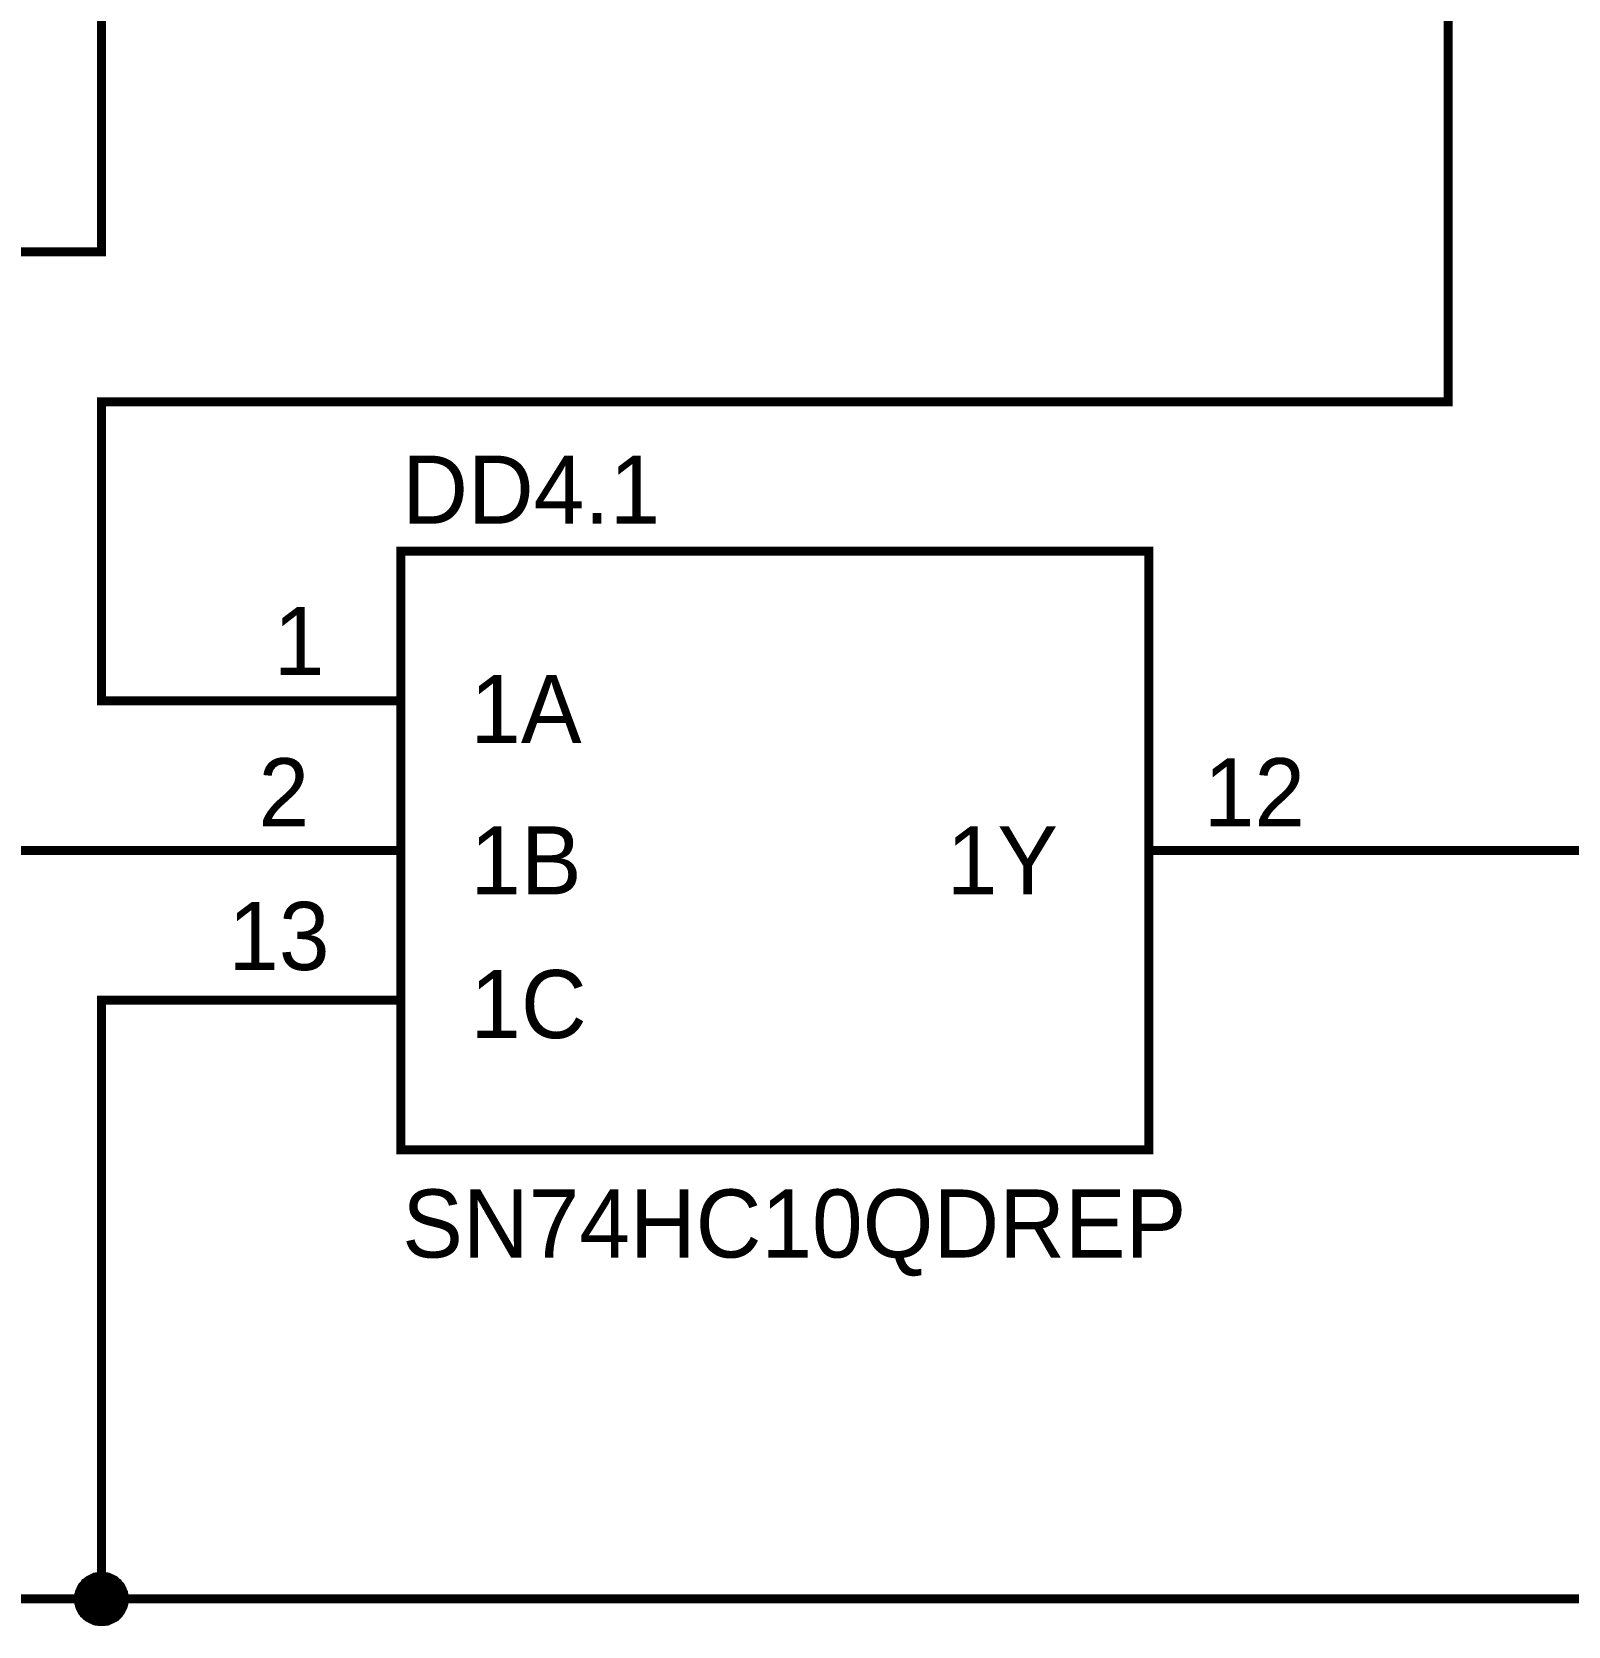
# Model space of a CAD drawing. Header units: millimetres. Extents: x 0 to 594, y 0 to 420.
# Drawn here: x 255.2 to 306.5, y 281.6 to 334.8 of the extents above; entities that cross this region are included whole.
import ezdxf

# ---------------------------------------------------------------- set-up
doc = ezdxf.new("R2010")
doc.units = ezdxf.units.MM
doc.layers.add('Sheet', color=255, linetype='Continuous')

msp = doc.modelspace()

# ---------------------------------------------------------------- linework, layer by layer
at = {"layer": 'Sheet'}
for points, const_width in [([(302.511, 362.493), (302.511, 322.486), (257.522, 322.486), (257.522, 312.489), (262.512, 312.489)], 0.3), ([(267.518, 312.489), (262.512, 312.489)], 0.3), ([(262.512, 307.498), (227.519, 307.498)], 0.3), ([(267.518, 307.498), (262.512, 307.498)], 0.3), ([(292.515, 307.498), (297.505, 307.498)], 0.3), ([(297.505, 307.498), (310.012, 307.498)], 0.3), ([(262.512, 302.491), (257.522, 302.491), (257.522, 282.495), (310.012, 282.495)], 0.3), ([(267.518, 302.491), (262.512, 302.491)], 0.3), ([(152.543, 299.995), (152.543, 282.495), (257.522, 282.495)], 0.3), ([(256.748, 282.495), (256.748, 282.527), (256.748, 282.574), (256.764, 282.606), (256.764, 282.653), (256.78, 282.685), (256.78, 282.717), (256.796, 282.748), (256.812, 282.78), (256.827, 282.827), (256.843, 282.859), (256.859, 282.89), (256.875, 282.922), (256.906, 282.954), (256.922, 282.969), (256.954, 283.001), (256.969, 283.032), (257.001, 283.048), (257.033, 283.08), (257.064, 283.096), (257.096, 283.127), (257.127, 283.143), (257.159, 283.159), (257.191, 283.175), (257.222, 283.19), (257.254, 283.206), (257.285, 283.222), (257.333, 283.222), (257.364, 283.238), (257.412, 283.238), (257.443, 283.254), (257.475, 283.254), (257.522, 283.254)], 0.3), ([(256.748, 282.495), (256.748, 282.527), (256.748, 282.574), (256.764, 282.606), (256.764, 282.653), (256.78, 282.685), (256.78, 282.717), (256.796, 282.748), (256.812, 282.78), (256.827, 282.827), (256.843, 282.859), (256.859, 282.89), (256.875, 282.922), (256.906, 282.954), (256.922, 282.969), (256.954, 283.001), (256.969, 283.032), (257.001, 283.048), (257.033, 283.08), (257.064, 283.096), (257.096, 283.127), (257.127, 283.143), (257.159, 283.159), (257.191, 283.175), (257.222, 283.19), (257.254, 283.206), (257.285, 283.222), (257.333, 283.222), (257.364, 283.238), (257.412, 283.238), (257.443, 283.254), (257.475, 283.254), (257.522, 283.254)], 0.3), ([(256.748, 282.495), (256.748, 282.527), (256.748, 282.574), (256.764, 282.606), (256.764, 282.653), (256.78, 282.685), (256.78, 282.717), (256.796, 282.748), (256.812, 282.78), (256.827, 282.827), (256.843, 282.859), (256.859, 282.89), (256.875, 282.922), (256.906, 282.954), (256.922, 282.969), (256.954, 283.001), (256.969, 283.032), (257.001, 283.048), (257.033, 283.08), (257.064, 283.096), (257.096, 283.127), (257.127, 283.143), (257.159, 283.159), (257.191, 283.175), (257.222, 283.19), (257.254, 283.206), (257.285, 283.222), (257.333, 283.222), (257.364, 283.238), (257.412, 283.238), (257.443, 283.254), (257.475, 283.254), (257.522, 283.254)], 0.3), ([(256.748, 282.495), (256.748, 282.527), (256.748, 282.574), (256.764, 282.606), (256.764, 282.653), (256.78, 282.685), (256.78, 282.717), (256.796, 282.748), (256.812, 282.78), (256.827, 282.827), (256.843, 282.859), (256.859, 282.89), (256.875, 282.922), (256.906, 282.954), (256.922, 282.969), (256.954, 283.001), (256.969, 283.032), (257.001, 283.048), (257.033, 283.08), (257.064, 283.096), (257.096, 283.127), (257.127, 283.143), (257.159, 283.159), (257.191, 283.175), (257.222, 283.19), (257.254, 283.206), (257.285, 283.222), (257.333, 283.222), (257.364, 283.238), (257.412, 283.238), (257.443, 283.254), (257.475, 283.254), (257.522, 283.254)], 0.3), ([(256.748, 282.495), (256.748, 282.527), (256.748, 282.574), (256.764, 282.606), (256.764, 282.653), (256.78, 282.685), (256.78, 282.717), (256.796, 282.748), (256.812, 282.78), (256.827, 282.827), (256.843, 282.859), (256.859, 282.89), (256.875, 282.922), (256.906, 282.954), (256.922, 282.969), (256.954, 283.001), (256.969, 283.032), (257.001, 283.048), (257.033, 283.08), (257.064, 283.096), (257.096, 283.127), (257.127, 283.143), (257.159, 283.159), (257.191, 283.175), (257.222, 283.19), (257.254, 283.206), (257.285, 283.222), (257.333, 283.222), (257.364, 283.238), (257.412, 283.238), (257.443, 283.254), (257.475, 283.254), (257.522, 283.254)], 0.0991), ([(256.748, 282.495), (256.748, 282.527), (256.748, 282.574), (256.764, 282.606), (256.764, 282.653), (256.78, 282.685), (256.78, 282.717), (256.796, 282.748), (256.812, 282.78), (256.827, 282.827), (256.843, 282.859), (256.859, 282.89), (256.875, 282.922), (256.906, 282.954), (256.922, 282.969), (256.954, 283.001), (256.969, 283.032), (257.001, 283.048), (257.033, 283.08), (257.064, 283.096), (257.096, 283.127), (257.127, 283.143), (257.159, 283.159), (257.191, 283.175), (257.222, 283.19), (257.254, 283.206), (257.285, 283.222), (257.333, 283.222), (257.364, 283.238), (257.412, 283.238), (257.443, 283.254), (257.475, 283.254), (257.522, 283.254)], 0.0991), ([(256.748, 282.495), (256.748, 282.527), (256.748, 282.574), (256.764, 282.606), (256.764, 282.653), (256.78, 282.685), (256.78, 282.717), (256.796, 282.748), (256.812, 282.78), (256.827, 282.827), (256.843, 282.859), (256.859, 282.89), (256.875, 282.922), (256.906, 282.954), (256.922, 282.969), (256.954, 283.001), (256.969, 283.032), (257.001, 283.048), (257.033, 283.08), (257.064, 283.096), (257.096, 283.127), (257.127, 283.143), (257.159, 283.159), (257.191, 283.175), (257.222, 283.19), (257.254, 283.206), (257.285, 283.222), (257.333, 283.222), (257.364, 283.238), (257.412, 283.238), (257.443, 283.254), (257.475, 283.254), (257.522, 283.254)], 0.0991), ([(256.748, 282.495), (256.748, 282.527), (256.748, 282.574), (256.764, 282.606), (256.764, 282.653), (256.78, 282.685), (256.78, 282.717), (256.796, 282.748), (256.812, 282.78), (256.827, 282.827), (256.843, 282.859), (256.859, 282.89), (256.875, 282.922), (256.906, 282.954), (256.922, 282.969), (256.954, 283.001), (256.969, 283.032), (257.001, 283.048), (257.033, 283.08), (257.064, 283.096), (257.096, 283.127), (257.127, 283.143), (257.159, 283.159), (257.191, 283.175), (257.222, 283.19), (257.254, 283.206), (257.285, 283.222), (257.333, 283.222), (257.364, 283.238), (257.412, 283.238), (257.443, 283.254), (257.475, 283.254), (257.522, 283.254)], 0.0991), ([(257.522, 283.254), (257.522, 283.254)], 0.3), ([(257.522, 283.254), (257.554, 283.254), (257.601, 283.254), (257.633, 283.238), (257.68, 283.238), (257.712, 283.222), (257.743, 283.222), (257.775, 283.206), (257.806, 283.19), (257.854, 283.175), (257.885, 283.159), (257.917, 283.143), (257.948, 283.127), (257.98, 283.096), (257.996, 283.08), (258.027, 283.048), (258.059, 283.032), (258.075, 283.001), (258.106, 282.969), (258.122, 282.954), (258.154, 282.922), (258.17, 282.89), (258.185, 282.859), (258.201, 282.827), (258.217, 282.78), (258.233, 282.748), (258.249, 282.717), (258.249, 282.685), (258.264, 282.653), (258.264, 282.606), (258.28, 282.574), (258.28, 282.527), (258.28, 282.495)], 0.3), ([(257.522, 283.254), (257.522, 283.254)], 0.3), ([(257.522, 283.254), (257.554, 283.254), (257.601, 283.254), (257.633, 283.238), (257.68, 283.238), (257.712, 283.222), (257.743, 283.222), (257.775, 283.206), (257.806, 283.19), (257.854, 283.175), (257.885, 283.159), (257.917, 283.143), (257.948, 283.127), (257.98, 283.096), (257.996, 283.08), (258.027, 283.048), (258.059, 283.032), (258.075, 283.001), (258.106, 282.969), (258.122, 282.954), (258.154, 282.922), (258.17, 282.89), (258.185, 282.859), (258.201, 282.827), (258.217, 282.78), (258.233, 282.748), (258.249, 282.717), (258.249, 282.685), (258.264, 282.653), (258.264, 282.606), (258.28, 282.574), (258.28, 282.527), (258.28, 282.495)], 0.3), ([(257.522, 283.254), (257.522, 283.254)], 0.3), ([(257.522, 283.254), (257.554, 283.254), (257.601, 283.254), (257.633, 283.238), (257.68, 283.238), (257.712, 283.222), (257.743, 283.222), (257.775, 283.206), (257.806, 283.19), (257.854, 283.175), (257.885, 283.159), (257.917, 283.143), (257.948, 283.127), (257.98, 283.096), (257.996, 283.08), (258.027, 283.048), (258.059, 283.032), (258.075, 283.001), (258.106, 282.969), (258.122, 282.954), (258.154, 282.922), (258.17, 282.89), (258.185, 282.859), (258.201, 282.827), (258.217, 282.78), (258.233, 282.748), (258.249, 282.717), (258.249, 282.685), (258.264, 282.653), (258.264, 282.606), (258.28, 282.574), (258.28, 282.527), (258.28, 282.495)], 0.3), ([(257.522, 283.254), (257.522, 283.254)], 0.3), ([(257.522, 283.254), (257.554, 283.254), (257.601, 283.254), (257.633, 283.238), (257.68, 283.238), (257.712, 283.222), (257.743, 283.222), (257.775, 283.206), (257.806, 283.19), (257.854, 283.175), (257.885, 283.159), (257.917, 283.143), (257.948, 283.127), (257.98, 283.096), (257.996, 283.08), (258.027, 283.048), (258.059, 283.032), (258.075, 283.001), (258.106, 282.969), (258.122, 282.954), (258.154, 282.922), (258.17, 282.89), (258.185, 282.859), (258.201, 282.827), (258.217, 282.78), (258.233, 282.748), (258.249, 282.717), (258.249, 282.685), (258.264, 282.653), (258.264, 282.606), (258.28, 282.574), (258.28, 282.527), (258.28, 282.495)], 0.3), ([(257.522, 283.254), (257.522, 283.254)], 0.0991), ([(257.522, 283.254), (257.554, 283.254), (257.601, 283.254), (257.633, 283.238), (257.68, 283.238), (257.712, 283.222), (257.743, 283.222), (257.775, 283.206), (257.806, 283.19), (257.854, 283.175), (257.885, 283.159), (257.917, 283.143), (257.948, 283.127), (257.98, 283.096), (257.996, 283.08), (258.027, 283.048), (258.059, 283.032), (258.075, 283.001), (258.106, 282.969), (258.122, 282.954), (258.154, 282.922), (258.17, 282.89), (258.185, 282.859), (258.201, 282.827), (258.217, 282.78), (258.233, 282.748), (258.249, 282.717), (258.249, 282.685), (258.264, 282.653), (258.264, 282.606), (258.28, 282.574), (258.28, 282.527), (258.28, 282.495)], 0.0991), ([(257.522, 283.254), (257.522, 283.254)], 0.0991), ([(257.522, 283.254), (257.554, 283.254), (257.601, 283.254), (257.633, 283.238), (257.68, 283.238), (257.712, 283.222), (257.743, 283.222), (257.775, 283.206), (257.806, 283.19), (257.854, 283.175), (257.885, 283.159), (257.917, 283.143), (257.948, 283.127), (257.98, 283.096), (257.996, 283.08), (258.027, 283.048), (258.059, 283.032), (258.075, 283.001), (258.106, 282.969), (258.122, 282.954), (258.154, 282.922), (258.17, 282.89), (258.185, 282.859), (258.201, 282.827), (258.217, 282.78), (258.233, 282.748), (258.249, 282.717), (258.249, 282.685), (258.264, 282.653), (258.264, 282.606), (258.28, 282.574), (258.28, 282.527), (258.28, 282.495)], 0.0991), ([(257.522, 283.254), (257.522, 283.254)], 0.0991), ([(257.522, 283.254), (257.554, 283.254), (257.601, 283.254), (257.633, 283.238), (257.68, 283.238), (257.712, 283.222), (257.743, 283.222), (257.775, 283.206), (257.806, 283.19), (257.854, 283.175), (257.885, 283.159), (257.917, 283.143), (257.948, 283.127), (257.98, 283.096), (257.996, 283.08), (258.027, 283.048), (258.059, 283.032), (258.075, 283.001), (258.106, 282.969), (258.122, 282.954), (258.154, 282.922), (258.17, 282.89), (258.185, 282.859), (258.201, 282.827), (258.217, 282.78), (258.233, 282.748), (258.249, 282.717), (258.249, 282.685), (258.264, 282.653), (258.264, 282.606), (258.28, 282.574), (258.28, 282.527), (258.28, 282.495)], 0.0991), ([(257.522, 283.254), (257.522, 283.254)], 0.0991), ([(257.522, 283.254), (257.554, 283.254), (257.601, 283.254), (257.633, 283.238), (257.68, 283.238), (257.712, 283.222), (257.743, 283.222), (257.775, 283.206), (257.806, 283.19), (257.854, 283.175), (257.885, 283.159), (257.917, 283.143), (257.948, 283.127), (257.98, 283.096), (257.996, 283.08), (258.027, 283.048), (258.059, 283.032), (258.075, 283.001), (258.106, 282.969), (258.122, 282.954), (258.154, 282.922), (258.17, 282.89), (258.185, 282.859), (258.201, 282.827), (258.217, 282.78), (258.233, 282.748), (258.249, 282.717), (258.249, 282.685), (258.264, 282.653), (258.264, 282.606), (258.28, 282.574), (258.28, 282.527), (258.28, 282.495)], 0.0991), ([(257.522, 281.737), (257.475, 281.737), (257.443, 281.737), (257.412, 281.753), (257.364, 281.753), (257.333, 281.753), (257.285, 281.769), (257.254, 281.785), (257.222, 281.801), (257.191, 281.816), (257.159, 281.832), (257.127, 281.848), (257.096, 281.864), (257.064, 281.88), (257.033, 281.911), (257.001, 281.927), (256.969, 281.958), (256.954, 281.99), (256.922, 282.006), (256.906, 282.037), (256.875, 282.069), (256.859, 282.101), (256.843, 282.132), (256.827, 282.164), (256.812, 282.195), (256.796, 282.227), (256.78, 282.274), (256.78, 282.306), (256.764, 282.338), (256.764, 282.385), (256.748, 282.417), (256.748, 282.448), (256.748, 282.495)], 0.3), ([(256.748, 282.495), (256.748, 282.495)], 0.3), ([(257.522, 281.737), (257.475, 281.737), (257.443, 281.737), (257.412, 281.753), (257.364, 281.753), (257.333, 281.753), (257.285, 281.769), (257.254, 281.785), (257.222, 281.801), (257.191, 281.816), (257.159, 281.832), (257.127, 281.848), (257.096, 281.864), (257.064, 281.88), (257.033, 281.911), (257.001, 281.927), (256.969, 281.958), (256.954, 281.99), (256.922, 282.006), (256.906, 282.037), (256.875, 282.069), (256.859, 282.101), (256.843, 282.132), (256.827, 282.164), (256.812, 282.195), (256.796, 282.227), (256.78, 282.274), (256.78, 282.306), (256.764, 282.338), (256.764, 282.385), (256.748, 282.417), (256.748, 282.448), (256.748, 282.495)], 0.3), ([(256.748, 282.495), (256.748, 282.495)], 0.3), ([(257.522, 281.737), (257.475, 281.737), (257.443, 281.737), (257.412, 281.753), (257.364, 281.753), (257.333, 281.753), (257.285, 281.769), (257.254, 281.785), (257.222, 281.801), (257.191, 281.816), (257.159, 281.832), (257.127, 281.848), (257.096, 281.864), (257.064, 281.88), (257.033, 281.911), (257.001, 281.927), (256.969, 281.958), (256.954, 281.99), (256.922, 282.006), (256.906, 282.037), (256.875, 282.069), (256.859, 282.101), (256.843, 282.132), (256.827, 282.164), (256.812, 282.195), (256.796, 282.227), (256.78, 282.274), (256.78, 282.306), (256.764, 282.338), (256.764, 282.385), (256.748, 282.417), (256.748, 282.448), (256.748, 282.495)], 0.3), ([(256.748, 282.495), (256.748, 282.495)], 0.3), ([(257.522, 281.737), (257.475, 281.737), (257.443, 281.737), (257.412, 281.753), (257.364, 281.753), (257.333, 281.753), (257.285, 281.769), (257.254, 281.785), (257.222, 281.801), (257.191, 281.816), (257.159, 281.832), (257.127, 281.848), (257.096, 281.864), (257.064, 281.88), (257.033, 281.911), (257.001, 281.927), (256.969, 281.958), (256.954, 281.99), (256.922, 282.006), (256.906, 282.037), (256.875, 282.069), (256.859, 282.101), (256.843, 282.132), (256.827, 282.164), (256.812, 282.195), (256.796, 282.227), (256.78, 282.274), (256.78, 282.306), (256.764, 282.338), (256.764, 282.385), (256.748, 282.417), (256.748, 282.448), (256.748, 282.495)], 0.3), ([(256.748, 282.495), (256.748, 282.495)], 0.3), ([(257.522, 281.737), (257.475, 281.737), (257.443, 281.737), (257.412, 281.753), (257.364, 281.753), (257.333, 281.753), (257.285, 281.769), (257.254, 281.785), (257.222, 281.801), (257.191, 281.816), (257.159, 281.832), (257.127, 281.848), (257.096, 281.864), (257.064, 281.88), (257.033, 281.911), (257.001, 281.927), (256.969, 281.958), (256.954, 281.99), (256.922, 282.006), (256.906, 282.037), (256.875, 282.069), (256.859, 282.101), (256.843, 282.132), (256.827, 282.164), (256.812, 282.195), (256.796, 282.227), (256.78, 282.274), (256.78, 282.306), (256.764, 282.338), (256.764, 282.385), (256.748, 282.417), (256.748, 282.448), (256.748, 282.495)], 0.0991), ([(256.748, 282.495), (256.748, 282.495)], 0.0991), ([(257.522, 281.737), (257.475, 281.737), (257.443, 281.737), (257.412, 281.753), (257.364, 281.753), (257.333, 281.753), (257.285, 281.769), (257.254, 281.785), (257.222, 281.801), (257.191, 281.816), (257.159, 281.832), (257.127, 281.848), (257.096, 281.864), (257.064, 281.88), (257.033, 281.911), (257.001, 281.927), (256.969, 281.958), (256.954, 281.99), (256.922, 282.006), (256.906, 282.037), (256.875, 282.069), (256.859, 282.101), (256.843, 282.132), (256.827, 282.164), (256.812, 282.195), (256.796, 282.227), (256.78, 282.274), (256.78, 282.306), (256.764, 282.338), (256.764, 282.385), (256.748, 282.417), (256.748, 282.448), (256.748, 282.495)], 0.0991), ([(256.748, 282.495), (256.748, 282.495)], 0.0991), ([(257.522, 281.737), (257.475, 281.737), (257.443, 281.737), (257.412, 281.753), (257.364, 281.753), (257.333, 281.753), (257.285, 281.769), (257.254, 281.785), (257.222, 281.801), (257.191, 281.816), (257.159, 281.832), (257.127, 281.848), (257.096, 281.864), (257.064, 281.88), (257.033, 281.911), (257.001, 281.927), (256.969, 281.958), (256.954, 281.99), (256.922, 282.006), (256.906, 282.037), (256.875, 282.069), (256.859, 282.101), (256.843, 282.132), (256.827, 282.164), (256.812, 282.195), (256.796, 282.227), (256.78, 282.274), (256.78, 282.306), (256.764, 282.338), (256.764, 282.385), (256.748, 282.417), (256.748, 282.448), (256.748, 282.495)], 0.0991), ([(256.748, 282.495), (256.748, 282.495)], 0.0991), ([(257.522, 281.737), (257.475, 281.737), (257.443, 281.737), (257.412, 281.753), (257.364, 281.753), (257.333, 281.753), (257.285, 281.769), (257.254, 281.785), (257.222, 281.801), (257.191, 281.816), (257.159, 281.832), (257.127, 281.848), (257.096, 281.864), (257.064, 281.88), (257.033, 281.911), (257.001, 281.927), (256.969, 281.958), (256.954, 281.99), (256.922, 282.006), (256.906, 282.037), (256.875, 282.069), (256.859, 282.101), (256.843, 282.132), (256.827, 282.164), (256.812, 282.195), (256.796, 282.227), (256.78, 282.274), (256.78, 282.306), (256.764, 282.338), (256.764, 282.385), (256.748, 282.417), (256.748, 282.448), (256.748, 282.495)], 0.0991), ([(256.748, 282.495), (256.748, 282.495)], 0.0991), ([(258.28, 282.495), (258.28, 282.448), (258.28, 282.417), (258.264, 282.385), (258.264, 282.338), (258.249, 282.306), (258.249, 282.274), (258.233, 282.227), (258.217, 282.195), (258.201, 282.164), (258.185, 282.132), (258.17, 282.101), (258.154, 282.069), (258.122, 282.037), (258.106, 282.006), (258.075, 281.99), (258.059, 281.958), (258.027, 281.927), (257.996, 281.911), (257.98, 281.88), (257.948, 281.864), (257.917, 281.848), (257.885, 281.832), (257.854, 281.816), (257.806, 281.801), (257.775, 281.785), (257.743, 281.769), (257.712, 281.753), (257.68, 281.753), (257.633, 281.753), (257.601, 281.737), (257.554, 281.737), (257.522, 281.737)], 0.3), ([(258.28, 282.495), (258.28, 282.448), (258.28, 282.417), (258.264, 282.385), (258.264, 282.338), (258.249, 282.306), (258.249, 282.274), (258.233, 282.227), (258.217, 282.195), (258.201, 282.164), (258.185, 282.132), (258.17, 282.101), (258.154, 282.069), (258.122, 282.037), (258.106, 282.006), (258.075, 281.99), (258.059, 281.958), (258.027, 281.927), (257.996, 281.911), (257.98, 281.88), (257.948, 281.864), (257.917, 281.848), (257.885, 281.832), (257.854, 281.816), (257.806, 281.801), (257.775, 281.785), (257.743, 281.769), (257.712, 281.753), (257.68, 281.753), (257.633, 281.753), (257.601, 281.737), (257.554, 281.737), (257.522, 281.737)], 0.3), ([(258.28, 282.495), (258.28, 282.448), (258.28, 282.417), (258.264, 282.385), (258.264, 282.338), (258.249, 282.306), (258.249, 282.274), (258.233, 282.227), (258.217, 282.195), (258.201, 282.164), (258.185, 282.132), (258.17, 282.101), (258.154, 282.069), (258.122, 282.037), (258.106, 282.006), (258.075, 281.99), (258.059, 281.958), (258.027, 281.927), (257.996, 281.911), (257.98, 281.88), (257.948, 281.864), (257.917, 281.848), (257.885, 281.832), (257.854, 281.816), (257.806, 281.801), (257.775, 281.785), (257.743, 281.769), (257.712, 281.753), (257.68, 281.753), (257.633, 281.753), (257.601, 281.737), (257.554, 281.737), (257.522, 281.737)], 0.3), ([(258.28, 282.495), (258.28, 282.448), (258.28, 282.417), (258.264, 282.385), (258.264, 282.338), (258.249, 282.306), (258.249, 282.274), (258.233, 282.227), (258.217, 282.195), (258.201, 282.164), (258.185, 282.132), (258.17, 282.101), (258.154, 282.069), (258.122, 282.037), (258.106, 282.006), (258.075, 281.99), (258.059, 281.958), (258.027, 281.927), (257.996, 281.911), (257.98, 281.88), (257.948, 281.864), (257.917, 281.848), (257.885, 281.832), (257.854, 281.816), (257.806, 281.801), (257.775, 281.785), (257.743, 281.769), (257.712, 281.753), (257.68, 281.753), (257.633, 281.753), (257.601, 281.737), (257.554, 281.737), (257.522, 281.737)], 0.3), ([(258.28, 282.495), (258.28, 282.448), (258.28, 282.417), (258.264, 282.385), (258.264, 282.338), (258.249, 282.306), (258.249, 282.274), (258.233, 282.227), (258.217, 282.195), (258.201, 282.164), (258.185, 282.132), (258.17, 282.101), (258.154, 282.069), (258.122, 282.037), (258.106, 282.006), (258.075, 281.99), (258.059, 281.958), (258.027, 281.927), (257.996, 281.911), (257.98, 281.88), (257.948, 281.864), (257.917, 281.848), (257.885, 281.832), (257.854, 281.816), (257.806, 281.801), (257.775, 281.785), (257.743, 281.769), (257.712, 281.753), (257.68, 281.753), (257.633, 281.753), (257.601, 281.737), (257.554, 281.737), (257.522, 281.737)], 0.0991), ([(258.28, 282.495), (258.28, 282.448), (258.28, 282.417), (258.264, 282.385), (258.264, 282.338), (258.249, 282.306), (258.249, 282.274), (258.233, 282.227), (258.217, 282.195), (258.201, 282.164), (258.185, 282.132), (258.17, 282.101), (258.154, 282.069), (258.122, 282.037), (258.106, 282.006), (258.075, 281.99), (258.059, 281.958), (258.027, 281.927), (257.996, 281.911), (257.98, 281.88), (257.948, 281.864), (257.917, 281.848), (257.885, 281.832), (257.854, 281.816), (257.806, 281.801), (257.775, 281.785), (257.743, 281.769), (257.712, 281.753), (257.68, 281.753), (257.633, 281.753), (257.601, 281.737), (257.554, 281.737), (257.522, 281.737)], 0.0991), ([(258.28, 282.495), (258.28, 282.448), (258.28, 282.417), (258.264, 282.385), (258.264, 282.338), (258.249, 282.306), (258.249, 282.274), (258.233, 282.227), (258.217, 282.195), (258.201, 282.164), (258.185, 282.132), (258.17, 282.101), (258.154, 282.069), (258.122, 282.037), (258.106, 282.006), (258.075, 281.99), (258.059, 281.958), (258.027, 281.927), (257.996, 281.911), (257.98, 281.88), (257.948, 281.864), (257.917, 281.848), (257.885, 281.832), (257.854, 281.816), (257.806, 281.801), (257.775, 281.785), (257.743, 281.769), (257.712, 281.753), (257.68, 281.753), (257.633, 281.753), (257.601, 281.737), (257.554, 281.737), (257.522, 281.737)], 0.0991), ([(258.28, 282.495), (258.28, 282.448), (258.28, 282.417), (258.264, 282.385), (258.264, 282.338), (258.249, 282.306), (258.249, 282.274), (258.233, 282.227), (258.217, 282.195), (258.201, 282.164), (258.185, 282.132), (258.17, 282.101), (258.154, 282.069), (258.122, 282.037), (258.106, 282.006), (258.075, 281.99), (258.059, 281.958), (258.027, 281.927), (257.996, 281.911), (257.98, 281.88), (257.948, 281.864), (257.917, 281.848), (257.885, 281.832), (257.854, 281.816), (257.806, 281.801), (257.775, 281.785), (257.743, 281.769), (257.712, 281.753), (257.68, 281.753), (257.633, 281.753), (257.601, 281.737), (257.554, 281.737), (257.522, 281.737)], 0.0991), ([(258.28, 282.495), (258.28, 282.495), (258.28, 282.495), (258.28, 282.495), (258.28, 282.495), (258.28, 282.495), (258.28, 282.495), (258.28, 282.495), (258.28, 282.495), (258.28, 282.495), (258.28, 282.495), (258.28, 282.495), (258.28, 282.495), (258.28, 282.495), (258.28, 282.495), (258.28, 282.495), (258.28, 282.495), (258.28, 282.495), (258.28, 282.495), (258.28, 282.495), (258.28, 282.495), (258.28, 282.495), (258.28, 282.495), (258.28, 282.495), (258.28, 282.495), (258.28, 282.495), (258.28, 282.495), (258.28, 282.495), (258.28, 282.495), (258.28, 282.495), (258.28, 282.495), (258.28, 282.495), (258.28, 282.495)], 0.3), ([(258.28, 282.495), (258.28, 282.495)], 0.3), ([(258.28, 282.495), (258.28, 282.495), (258.28, 282.495), (258.28, 282.495), (258.28, 282.495), (258.28, 282.495), (258.28, 282.495), (258.28, 282.495), (258.28, 282.495), (258.28, 282.495), (258.28, 282.495), (258.28, 282.495), (258.28, 282.495), (258.28, 282.495), (258.28, 282.495), (258.28, 282.495), (258.28, 282.495), (258.28, 282.495), (258.28, 282.495), (258.28, 282.495), (258.28, 282.495), (258.28, 282.495), (258.28, 282.495), (258.28, 282.495), (258.28, 282.495), (258.28, 282.495), (258.28, 282.495), (258.28, 282.495), (258.28, 282.495), (258.28, 282.495), (258.28, 282.495), (258.28, 282.495), (258.28, 282.495)], 0.3), ([(258.28, 282.495), (258.28, 282.495)], 0.3), ([(258.28, 282.495), (258.28, 282.495), (258.28, 282.495), (258.28, 282.495), (258.28, 282.495), (258.28, 282.495), (258.28, 282.495), (258.28, 282.495), (258.28, 282.495), (258.28, 282.495), (258.28, 282.495), (258.28, 282.495), (258.28, 282.495), (258.28, 282.495), (258.28, 282.495), (258.28, 282.495), (258.28, 282.495), (258.28, 282.495), (258.28, 282.495), (258.28, 282.495), (258.28, 282.495), (258.28, 282.495), (258.28, 282.495), (258.28, 282.495), (258.28, 282.495), (258.28, 282.495), (258.28, 282.495), (258.28, 282.495), (258.28, 282.495), (258.28, 282.495), (258.28, 282.495), (258.28, 282.495), (258.28, 282.495)], 0.3), ([(258.28, 282.495), (258.28, 282.495)], 0.3), ([(258.28, 282.495), (258.28, 282.495), (258.28, 282.495), (258.28, 282.495), (258.28, 282.495), (258.28, 282.495), (258.28, 282.495), (258.28, 282.495), (258.28, 282.495), (258.28, 282.495), (258.28, 282.495), (258.28, 282.495), (258.28, 282.495), (258.28, 282.495), (258.28, 282.495), (258.28, 282.495), (258.28, 282.495), (258.28, 282.495), (258.28, 282.495), (258.28, 282.495), (258.28, 282.495), (258.28, 282.495), (258.28, 282.495), (258.28, 282.495), (258.28, 282.495), (258.28, 282.495), (258.28, 282.495), (258.28, 282.495), (258.28, 282.495), (258.28, 282.495), (258.28, 282.495), (258.28, 282.495), (258.28, 282.495)], 0.3), ([(258.28, 282.495), (258.28, 282.495)], 0.3), ([(258.28, 282.495), (258.28, 282.495), (258.28, 282.495), (258.28, 282.495), (258.28, 282.495), (258.28, 282.495), (258.28, 282.495), (258.28, 282.495), (258.28, 282.495), (258.28, 282.495), (258.28, 282.495), (258.28, 282.495), (258.28, 282.495), (258.28, 282.495), (258.28, 282.495), (258.28, 282.495), (258.28, 282.495), (258.28, 282.495), (258.28, 282.495), (258.28, 282.495), (258.28, 282.495), (258.28, 282.495), (258.28, 282.495), (258.28, 282.495), (258.28, 282.495), (258.28, 282.495), (258.28, 282.495), (258.28, 282.495), (258.28, 282.495), (258.28, 282.495), (258.28, 282.495), (258.28, 282.495), (258.28, 282.495)], 0.0991), ([(258.28, 282.495), (258.28, 282.495)], 0.0991), ([(258.28, 282.495), (258.28, 282.495), (258.28, 282.495), (258.28, 282.495), (258.28, 282.495), (258.28, 282.495), (258.28, 282.495), (258.28, 282.495), (258.28, 282.495), (258.28, 282.495), (258.28, 282.495), (258.28, 282.495), (258.28, 282.495), (258.28, 282.495), (258.28, 282.495), (258.28, 282.495), (258.28, 282.495), (258.28, 282.495), (258.28, 282.495), (258.28, 282.495), (258.28, 282.495), (258.28, 282.495), (258.28, 282.495), (258.28, 282.495), (258.28, 282.495), (258.28, 282.495), (258.28, 282.495), (258.28, 282.495), (258.28, 282.495), (258.28, 282.495), (258.28, 282.495), (258.28, 282.495), (258.28, 282.495)], 0.0991), ([(258.28, 282.495), (258.28, 282.495)], 0.0991), ([(258.28, 282.495), (258.28, 282.495), (258.28, 282.495), (258.28, 282.495), (258.28, 282.495), (258.28, 282.495), (258.28, 282.495), (258.28, 282.495), (258.28, 282.495), (258.28, 282.495), (258.28, 282.495), (258.28, 282.495), (258.28, 282.495), (258.28, 282.495), (258.28, 282.495), (258.28, 282.495), (258.28, 282.495), (258.28, 282.495), (258.28, 282.495), (258.28, 282.495), (258.28, 282.495), (258.28, 282.495), (258.28, 282.495), (258.28, 282.495), (258.28, 282.495), (258.28, 282.495), (258.28, 282.495), (258.28, 282.495), (258.28, 282.495), (258.28, 282.495), (258.28, 282.495), (258.28, 282.495), (258.28, 282.495)], 0.0991), ([(258.28, 282.495), (258.28, 282.495)], 0.0991), ([(258.28, 282.495), (258.28, 282.495), (258.28, 282.495), (258.28, 282.495), (258.28, 282.495), (258.28, 282.495), (258.28, 282.495), (258.28, 282.495), (258.28, 282.495), (258.28, 282.495), (258.28, 282.495), (258.28, 282.495), (258.28, 282.495), (258.28, 282.495), (258.28, 282.495), (258.28, 282.495), (258.28, 282.495), (258.28, 282.495), (258.28, 282.495), (258.28, 282.495), (258.28, 282.495), (258.28, 282.495), (258.28, 282.495), (258.28, 282.495), (258.28, 282.495), (258.28, 282.495), (258.28, 282.495), (258.28, 282.495), (258.28, 282.495), (258.28, 282.495), (258.28, 282.495), (258.28, 282.495), (258.28, 282.495)], 0.0991), ([(258.28, 282.495), (258.28, 282.495)], 0.0991)]:
    msp.add_lwpolyline(points, dxfattribs=dict(at, const_width=const_width))
at = {"layer": 'Sheet', "const_width": 0.3}
for points in [[(232.525, 347.489), (257.522, 347.489), (257.522, 327.493), (232.525, 327.493), (232.525, 347.489)], [(267.518, 317.495), (292.515, 317.495), (292.515, 297.5), (267.518, 297.5), (267.518, 317.495)]]:
    msp.add_lwpolyline(points, close=True, dxfattribs=at)
at = {"layer": 'Sheet', "const_width": 0.762}
msp.add_lwpolyline([(257.119, 282.5, 1), (257.881, 282.5, 1)], format="xyb", close=True, dxfattribs=at)

# ---------------------------------------------------------------- texts
at = {"layer": 'Sheet'}
for s, height, p in [('DD4.1', 2.2744, (267.565, 318.412)), ('1', 2.274, (263.27, 313.357)), ('1A', 2.2744, (269.839, 311.083)), ('2', 2.274, (262.765, 308.303)), ('12', 2.2744, (294.347, 308.303)), ('1B', 2.2744, (269.839, 306.029)), ('1Y', 2.2744, (285.757, 306.029)), ('13', 2.2744, (261.754, 303.502)), ('1C', 2.2744, (269.839, 301.227)), ('SN74HC10QDREP', 2.27437, (267.565, 293.899))]:
    msp.add_text(s, height=height, dxfattribs=at).set_placement(p)

doc.saveas('drawing.dxf')
